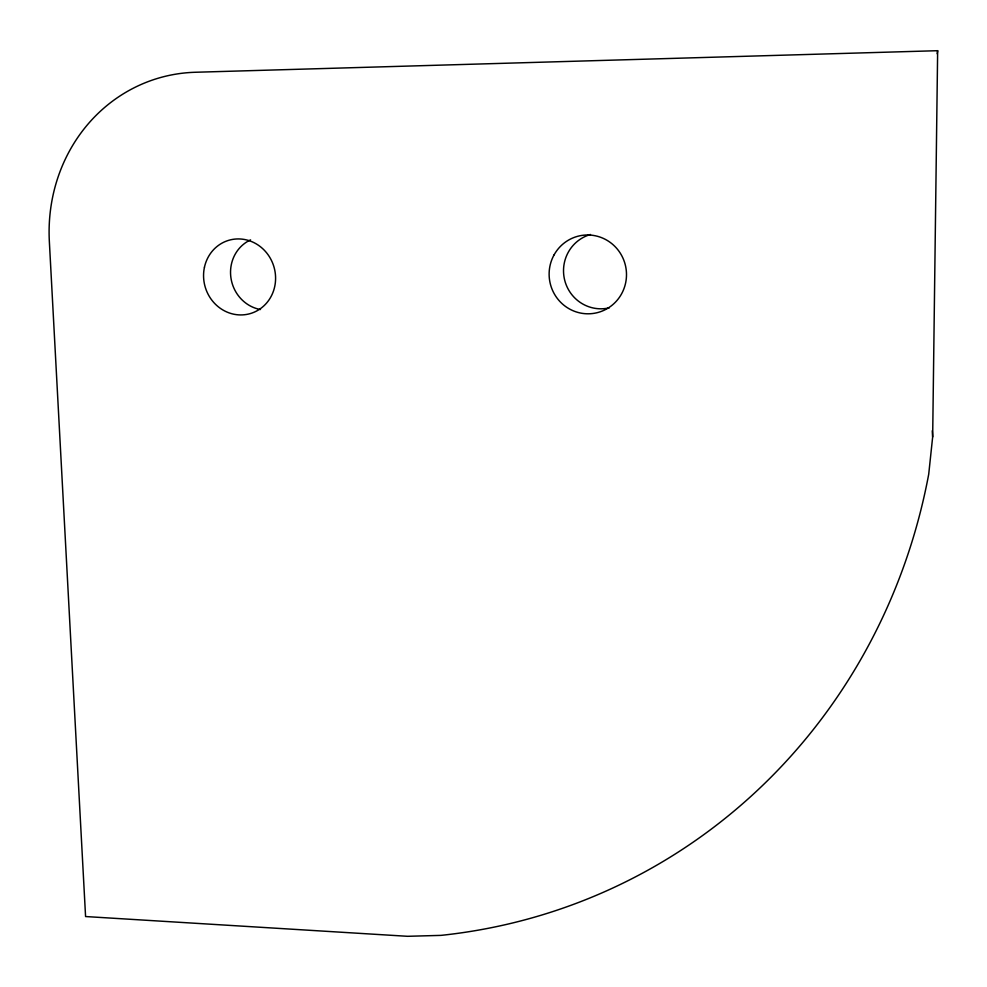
<?xml version="1.0" encoding="UTF-8"?>
<svg xmlns="http://www.w3.org/2000/svg" width="987" height="987" viewBox="0 0 987 987"><rect width="100%" height="100%" fill="white"/><g stroke="black" fill="none" stroke-linecap="round" stroke-linejoin="round"><path stroke-width="1.48" d="M932.666 436.896L937.65 50.695L195.34 72.261A166.161 155.045 75.3 0 0 49.35 241.482L85.573 916.541L407.631 936.305L440.93 935.38A600.589 571.35 68.8 0 0 928.718 474.204L932.666 436.896L932.259 430.764M937.169 53.742L937.65 50.695M260.482 309.536A36.729 34.57 73.9 0 1 230.921 277.766A36.729 34.57 73.9 0 1 250.587 239.878M609.312 307.833A37.888 37.198 82 0 1 564.724 280.333A37.888 37.198 82 0 1 590.485 234.487M204.457 267.193A38.185 35.816 73.5 0 0 250.18 313.619A38.185 35.816 73.5 0 0 264.072 249.995A38.185 35.816 73.5 0 0 204.457 267.193M554.126 254.794A39.431 38.666 80.5 0 0 588.19 313.804A39.431 38.666 80.5 0 0 621.131 254.584A39.431 38.666 80.5 0 0 554.126 254.794"/></g></svg>
